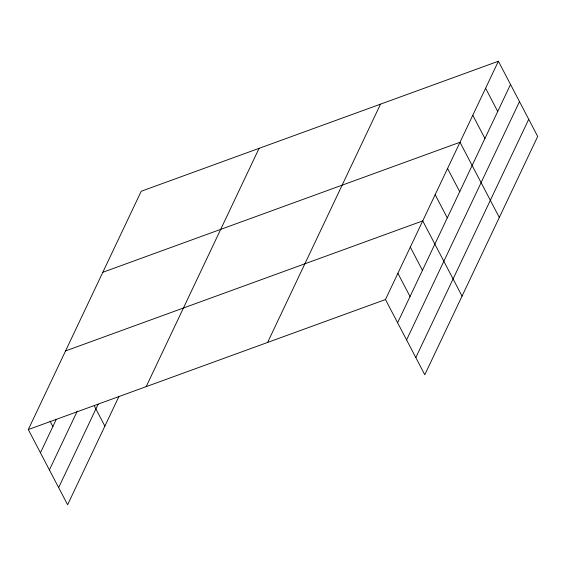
<?xml version="1.0" encoding="UTF-8"?>
<svg xmlns="http://www.w3.org/2000/svg" width="566" height="566" viewBox="0 0 566 566"><rect width="100%" height="100%" fill="white"/><g stroke="black" fill="none" stroke-linecap="round" stroke-linejoin="round"><path stroke-width="0.85" d="M118.803 396.731L67.616 504.759L28.3 429.552L141.21 191.258L498.384 61.241L537.7 136.448L424.79 374.742L385.474 299.534L498.384 61.241M40.441 452.772L56.246 419.413M49.405 469.929L77.259 411.149M58.645 487.602L98.166 404.202M146.169 386.649L259.079 148.356M267.605 342.444L380.515 104.151M397.608 322.754L510.525 84.461M406.579 339.911L519.489 101.618M415.819 357.585L528.729 119.292M102.821 272.281L459.995 142.264L499.311 217.464M65.564 350.92L422.731 220.896L462.047 296.103M28.3 429.552L385.474 299.534M485.586 88.246L497.726 111.467M472.794 115.252L484.928 138.472M447.572 168.477L459.712 191.69M435.155 194.683L447.296 217.903M410.315 247.109L422.448 270.329M397.891 273.321L410.032 296.542M94.303 405.893L104.88 426.12M50.027 421.146L52.857 426.559"/></g></svg>
